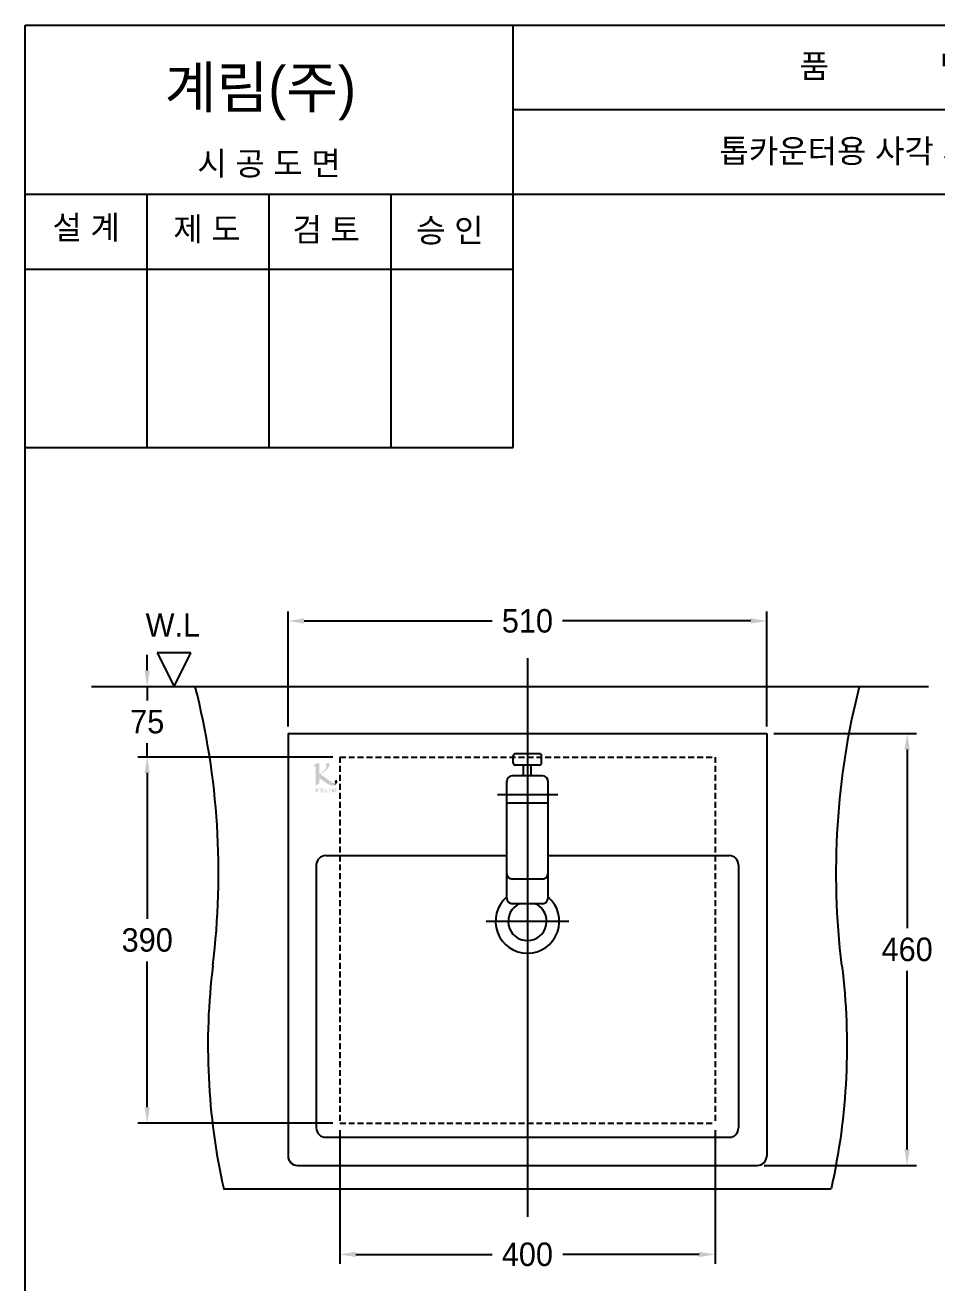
# Model space of a CAD drawing. Header units: millimetres. Extents: x 0 to 3800, y -67 to 2530.
# Drawn here: x 2000 to 2972, y 1190 to 2530 of the extents above; entities that cross this region are included whole.
import ezdxf
from ezdxf.enums import TextEntityAlignment as Align
from ezdxf.lldxf.tags import DXFTag

# ---------------------------------------------------------------- set-up
doc = ezdxf.new("R2010")
doc.units = ezdxf.units.MM
doc.linetypes.add('DASHED2', pattern=[9.525, 6.35, -3.175])
for name, color, linetype in [('K로고', 7, 'Continuous'), ('TEXT', 7, 'Continuous'), ('내부선 및 부속', 4, 'Continuous'), ('도각라인', 7, 'Continuous'), ('외형선', 3, 'Continuous'), ('점선', 6, 'DASHED2'), ('중심선', 1, 'DASHED'), ('치수선', 7, 'Continuous')]:
    doc.layers.add(name, color=color, linetype=linetype)
doc.styles.add('____', font='')
doc.styles.add('타이틀', font='H2GTRM.TTF', dxfattribs={"height": 25})
doc.styles.get('____').set_extended_font_data('굴림')
tags = doc.linetypes.add('DASHDOT', pattern=[70, 31, -13, 13, -13]).pattern_tags.tags
tags[10:11] = [DXFTag(74, 4), DXFTag(75, 0), DXFTag(340, '0'), DXFTag(46, 0.0), DXFTag(50, 0.0), DXFTag(44, 0.0), DXFTag(45, 0.0)]
tags[8:9] = [DXFTag(74, 4), DXFTag(75, 0), DXFTag(340, '0'), DXFTag(46, 0.0), DXFTag(50, 0.0), DXFTag(44, 0.0), DXFTag(45, 0.0)]
tags[6:7] = [DXFTag(74, 4), DXFTag(75, 0), DXFTag(340, '0'), DXFTag(46, 0.0), DXFTag(50, 0.0), DXFTag(44, 0.0), DXFTag(45, 0.0)]
tags[4:5] = [DXFTag(74, 4), DXFTag(75, 0), DXFTag(340, '0'), DXFTag(46, 0.0), DXFTag(50, 0.0), DXFTag(44, 0.0), DXFTag(45, 0.0)]
tags = doc.linetypes.add('DASHED', pattern=[25.72, 12.86, -12.86]).pattern_tags.tags
tags[6:7] = [DXFTag(74, 4), DXFTag(75, 0), DXFTag(340, '0'), DXFTag(46, 0.0), DXFTag(50, 0.0), DXFTag(44, 0.0), DXFTag(45, 0.0)]
tags[4:5] = [DXFTag(74, 4), DXFTag(75, 0), DXFTag(340, '0'), DXFTag(46, 0.0), DXFTag(50, 0.0), DXFTag(44, 0.0), DXFTag(45, 0.0)]
doc.dimstyles.new('MSADIM', dxfattribs={"dimtxt": 33, "dimasz": 17, "dimexe": 10, "dimexo": 7.5, "dimgap": 10, "dimtad": 0, "dimtih": 1, "dimtoh": 1, "dimdec": 0, "dimzin": 1, "dimdsep": 46, "dimtxsty": '____', "dimcen": 11.25, "dimadec": 0, "dimazin": 0, "dimtfac": 1, "dimtdec": 0, "dimtix": 1, "dimtmove": 0, "dimatfit": 3, "dimfxl": 1, "dimtolj": 1, "dimtzin": 1, "dimarcsym": 0})

# ---------------------------------------------------------------- blocks, each defined once
blk = doc.blocks.new('*D2')
at = {"layer": '치수선', "color": 0, "linetype": 'Continuous', "lineweight": -2, "transparency": 16777216}
for p, q in [((2280.3, 1783), (2280.3, 1905.4)), ((2790.3, 1783), (2790.3, 1905.4)), ((2297.3, 1895.4), (2497.9, 1895.4)), ((2773.3, 1895.4), (2572.6, 1895.4))]:
    blk.add_line(p, q, dxfattribs=at)
at = {"layer": '치수선', "color": 0, "linetype": 'Continuous', "transparency": 16777216}
for points in [[(2297.3, 1898.3), (2297.3, 1892.6), (2280.3, 1895.4)], [(2773.3, 1898.3), (2773.3, 1892.6), (2790.3, 1895.4)]]:
    blk.add_solid(points, dxfattribs=at)
at = {"layer": '치수선', "color": 0, "linetype": 'Continuous', "transparency": 16777216, "insert": (2535.3, 1895.4), "char_height": 25, "attachment_point": 5, "style": '____'}
blk.add_mtext('\\A1;510', dxfattribs=at)
blk = doc.blocks.new('*D3')
at = {"layer": '치수선', "color": 0, "linetype": 'Continuous', "lineweight": -2, "transparency": 16777216}
for p, q in [((2130.1, 1842.5), (2130.1, 1859.5)), ((2119.9, 1825.5), (2140.1, 1825.5)), ((2130.1, 1825.5), (2130.1, 1810.8)), ((2130.1, 1750.5), (2130.1, 1765.1)), ((2327.8, 1750.5), (2120.1, 1750.5)), ((2130.1, 1733.5), (2130.1, 1716.5))]:
    blk.add_line(p, q, dxfattribs=at)
at = {"layer": '치수선', "color": 0, "linetype": 'Continuous', "transparency": 16777216}
for points in [[(2127.2, 1842.5), (2132.9, 1842.5), (2130.1, 1825.5)], [(2127.2, 1733.5), (2132.9, 1733.5), (2130.1, 1750.5)]]:
    blk.add_solid(points, dxfattribs=at)
at = {"layer": '치수선', "color": 0, "linetype": 'Continuous', "transparency": 16777216, "insert": (2130.1, 1788), "char_height": 25, "attachment_point": 5, "style": '____'}
blk.add_mtext('\\A1;75', dxfattribs=at)
blk = doc.blocks.new('*D4')
at = {"layer": '치수선', "color": 0, "linetype": 'Continuous', "lineweight": -2, "transparency": 16777216}
for p, q in [((2327.8, 1750.5), (2120.1, 1750.5)), ((2130.1, 1733.5), (2130.1, 1578.3)), ((2130.1, 1377.5), (2130.1, 1532.6)), ((2327.8, 1360.5), (2120.1, 1360.5))]:
    blk.add_line(p, q, dxfattribs=at)
at = {"layer": '치수선', "color": 0, "linetype": 'Continuous', "transparency": 16777216}
for points in [[(2127.2, 1733.5), (2132.9, 1733.5), (2130.1, 1750.5)], [(2127.2, 1377.5), (2132.9, 1377.5), (2130.1, 1360.5)]]:
    blk.add_solid(points, dxfattribs=at)
at = {"layer": '치수선', "color": 0, "linetype": 'Continuous', "transparency": 16777216, "insert": (2130.1, 1555.5), "char_height": 25, "attachment_point": 5, "style": '____'}
blk.add_mtext('\\A1;390', dxfattribs=at)
blk = doc.blocks.new('*D5')
at = {"layer": '치수선', "color": 0, "linetype": 'Continuous', "lineweight": -2, "transparency": 16777216}
for p, q in [((2335.3, 1353), (2335.3, 1210.7)), ((2735.3, 1353), (2735.3, 1210.7)), ((2352.3, 1220.7), (2497.6, 1220.7)), ((2718.3, 1220.7), (2572.9, 1220.7))]:
    blk.add_line(p, q, dxfattribs=at)
at = {"layer": '치수선', "color": 0, "linetype": 'Continuous', "transparency": 16777216}
for points in [[(2352.3, 1223.6), (2352.3, 1217.9), (2335.3, 1220.7)], [(2718.3, 1223.6), (2718.3, 1217.9), (2735.3, 1220.7)]]:
    blk.add_solid(points, dxfattribs=at)
at = {"layer": '치수선', "color": 0, "linetype": 'Continuous', "transparency": 16777216, "insert": (2535.3, 1220.7), "char_height": 25, "attachment_point": 5, "style": '____'}
blk.add_mtext('\\A1;400', dxfattribs=at)
blk = doc.blocks.new('*D6')
at = {"layer": '치수선', "color": 0, "linetype": 'Continuous', "lineweight": -2, "transparency": 16777216}
for p, q in [((2797.8, 1775.5), (2950, 1775.5)), ((2940, 1758.5), (2940, 1568.3)), ((2940, 1332.5), (2940, 1522.6)), ((2787.8, 1315.5), (2950, 1315.5))]:
    blk.add_line(p, q, dxfattribs=at)
at = {"layer": '치수선', "color": 0, "linetype": 'Continuous', "transparency": 16777216}
for points in [[(2937.1, 1758.5), (2942.8, 1758.5), (2940, 1775.5)], [(2937.1, 1332.5), (2942.8, 1332.5), (2940, 1315.5)]]:
    blk.add_solid(points, dxfattribs=at)
at = {"layer": '치수선', "color": 0, "linetype": 'Continuous', "transparency": 16777216, "insert": (2940, 1545.5), "char_height": 25, "attachment_point": 5, "style": '____'}
blk.add_mtext('\\A1;460', dxfattribs=at)

msp = doc.modelspace()

# ---------------------------------------------------------------- hatches: boundary and pattern name
at = {"layer": 'K로고'}
h = msp.add_hatch(color=7, dxfattribs=at)
h.dxf.hatch_style = 1
edge = h.paths.add_edge_path()
edge.add_spline(control_points=[(2313.5, 1731.7), (2313.5, 1737.1), (2313.5, 1742.9), (2313.5, 1742.9)], knot_values=[8, 8, 8, 8, 8.533916, 8.533916, 8.533916, 8.533916], degree=3, periodic=0)
edge.add_spline(control_points=[(2313.5, 1742.9), (2313.5, 1743.7), (2313.2, 1744.1), (2312.5, 1744.1)], knot_values=[7, 7, 7, 7, 8, 8, 8, 8], degree=3, periodic=0)
edge.add_spline(control_points=[(2312.5, 1744.1), (2312, 1744.1), (2311.5, 1744), (2310.9, 1743.7)], knot_values=[6, 6, 6, 6, 7, 7, 7, 7], degree=3, periodic=0)
edge.add_spline(control_points=[(2310.9, 1743.7), (2310.4, 1743.4), (2310, 1743.2), (2309.5, 1742.9)], knot_values=[5, 5, 5, 5, 6, 6, 6, 6], degree=3, periodic=0)
edge.add_spline(control_points=[(2309.5, 1742.9), (2308.8, 1742.4), (2308.1, 1741.9), (2307.3, 1741.4)], knot_values=[4, 4, 4, 4, 5, 5, 5, 5], degree=3, periodic=0)
edge.add_spline(control_points=[(2307.3, 1741.4), (2307.9, 1741.3), (2308.4, 1741), (2308.9, 1740.6)], knot_values=[3, 3, 3, 3, 4, 4, 4, 4], degree=3, periodic=0)
edge.add_spline(control_points=[(2308.9, 1740.6), (2309.4, 1740.2), (2309.7, 1739.5), (2309.7, 1738.3)], knot_values=[2, 2, 2, 2, 3, 3, 3, 3], degree=3, periodic=0)
edge.add_spline(control_points=[(2309.7, 1738.3), (2309.7, 1738.3), (2309.7, 1720.1), (2309.7, 1720.1)], knot_values=[1, 1, 1, 1, 2, 2, 2, 2], degree=3, periodic=0)
edge.add_spline(control_points=[(2309.7, 1720.1), (2309.7, 1720.1), (2313.5, 1722.6), (2313.5, 1722.6)], knot_values=[0, 0, 0, 0, 1, 1, 1, 1], degree=3, periodic=0)
edge.add_spline(control_points=[(2313.5, 1722.6), (2313.5, 1722.6), (2313.5, 1724.3), (2313.5, 1726.7)], knot_values=[8.711966, 8.711966, 8.711966, 8.711966, 9, 9, 9, 9], degree=3, periodic=0)
edge.add_spline(control_points=[(2313.5, 1726.7), (2313.5, 1727.2), (2313.5, 1727.8), (2313.5, 1728.4)], knot_values=[8.647765, 8.647765, 8.647765, 8.647765, 8.711966, 8.711966, 8.711966, 8.711966], degree=3, periodic=0)
edge.add_spline(control_points=[(2313.5, 1728.4), (2316.4, 1726.1), (2321.1, 1722.5), (2324.2, 1721)], knot_values=[0, 0, 0, 0, 0.922238, 0.922238, 0.922238, 0.922238], degree=3, periodic=0)
edge.add_spline(control_points=[(2324.2, 1721), (2325.5, 1720.4), (2326.5, 1720), (2327.3, 1720)], knot_values=[11, 11, 11, 11, 12, 12, 12, 12], degree=3, periodic=0)
edge.add_spline(control_points=[(2327.3, 1720), (2327.9, 1720), (2328.5, 1720.1), (2329.1, 1720.3)], knot_values=[10.498506, 10.498506, 10.498506, 10.498506, 11, 11, 11, 11], degree=3, periodic=0)
edge.add_spline(control_points=[(2328.9, 1720.2), (2329.7, 1720.5), (2330.3, 1721.3), (2330.5, 1722.2)], knot_values=[3.097028, 3.097028, 3.097028, 3.097028, 4, 4, 4, 4], degree=3, periodic=0)
edge.add_spline(control_points=[(2330.4, 1722.2), (2329.8, 1722.2), (2328.9, 1722.5), (2327.9, 1723.1)], knot_values=[5, 5, 5, 5, 6, 6, 6, 6], degree=3, periodic=0)
edge.add_spline(control_points=[(2327.9, 1723.1), (2326.8, 1723.7), (2325.8, 1724.3), (2324.6, 1725)], knot_values=[4, 4, 4, 4, 5, 5, 5, 5], degree=3, periodic=0)
edge.add_spline(control_points=[(2324.6, 1725), (2324.6, 1725), (2315.6, 1731.6), (2315.1, 1732)], knot_values=[3, 3, 3, 3, 4, 4, 4, 4], degree=3, periodic=0)
edge.add_spline(control_points=[(2315.1, 1732), (2315, 1732), (2315, 1732), (2315, 1732)], knot_values=[2.993956, 2.993956, 2.993956, 2.993956, 3, 3, 3, 3], degree=3, periodic=0)
edge.add_spline(control_points=[(2315, 1732), (2316.6, 1733.1), (2318.1, 1734.4), (2319.6, 1735.6)], knot_values=[2, 2, 2, 2, 2.998114, 2.998114, 2.998114, 2.998114], degree=3, periodic=0)
edge.add_spline(control_points=[(2319.6, 1735.6), (2320.8, 1736.6), (2323, 1738.8), (2323.7, 1740.2)], knot_values=[1, 1, 1, 1, 2, 2, 2, 2], degree=3, periodic=0)
edge.add_spline(control_points=[(2323.7, 1740.2), (2324.4, 1741.5), (2324.4, 1743.1), (2323.5, 1744.4)], knot_values=[0, 0, 0, 0, 1, 1, 1, 1], degree=3, periodic=0)
edge.add_spline(control_points=[(2323.5, 1744.4), (2322.5, 1743.9), (2321.5, 1743.4), (2320.4, 1742.9)], knot_values=[7, 7, 7, 7, 8, 8, 8, 8], degree=3, periodic=0)
edge.add_spline(control_points=[(2320.4, 1742.9), (2321.2, 1742), (2321.4, 1740.9), (2321.1, 1739.8)], knot_values=[6, 6, 6, 6, 7, 7, 7, 7], degree=3, periodic=0)
edge.add_spline(control_points=[(2321.1, 1739.8), (2320.5, 1738), (2318.3, 1735.8), (2317, 1734.6)], knot_values=[5, 5, 5, 5, 6, 6, 6, 6], degree=3, periodic=0)
edge.add_spline(control_points=[(2317, 1734.6), (2315.8, 1733.6), (2314.7, 1732.7), (2313.5, 1731.7)], knot_values=[4.370496, 4.370496, 4.370496, 4.370496, 5, 5, 5, 5], degree=3, periodic=0)
h.paths.add_polyline_path([(2313.3, 1717.2), (2312.3, 1717.2), (2310.6, 1715.5), (2310.6, 1717.2), (2309.8, 1717.2), (2309.8, 1712.9), (2310.6, 1712.9), (2310.6, 1714.6), (2312.3, 1712.9), (2313.3, 1712.9), (2311.2, 1715.1)])
h.paths.add_polyline_path([(2318.1, 1717.2), (2315.1, 1717.2), (2315.1, 1712.9), (2318.1, 1712.9), (2318.1, 1713.6), (2315.8, 1713.6), (2315.8, 1714.8), (2318, 1714.8), (2318, 1715.5), (2315.8, 1715.5), (2315.8, 1716.5), (2318.1, 1716.5)])
h.paths.add_polyline_path([(2320.8, 1717.2), (2320, 1717.2), (2320, 1712.9), (2322.8, 1712.9), (2322.8, 1713.6), (2320.8, 1713.6)])
h.paths.add_polyline_path([(2325.4, 1717.2), (2324.7, 1717.2), (2324.7, 1712.9), (2325.4, 1712.9)])
h.paths.add_polyline_path([(2328.2, 1717.2), (2327.2, 1717.2), (2327.2, 1712.9), (2328, 1712.9), (2328, 1715.7), (2329.1, 1712.9), (2329.7, 1712.9), (2330.8, 1715.7), (2330.8, 1712.9), (2331.6, 1712.9), (2331.6, 1717.2), (2330.6, 1717.2), (2329.4, 1714.2)])
h = msp.add_hatch(color=7, dxfattribs=at)
h.dxf.hatch_style = 1
edge = h.paths.add_edge_path()
edge.add_spline(control_points=[(2330.4, 1722.2), (2330.4, 1722.2), (2330.5, 1722.2), (2330.5, 1722.2)], knot_values=[6, 6, 6, 6, 6.015269, 6.015269, 6.015269, 6.015269], degree=3, periodic=0)
edge.add_spline(control_points=[(2330.5, 1722.2), (2330.5, 1722.3), (2330.5, 1722.4), (2330.5, 1722.5)], knot_values=[3, 3, 3, 3, 3.097028, 3.097028, 3.097028, 3.097028], degree=3, periodic=0)
edge.add_spline(control_points=[(2330.5, 1722.5), (2330.5, 1723.4), (2330.1, 1724.1), (2329.4, 1724.5)], knot_values=[2, 2, 2, 2, 3, 3, 3, 3], degree=3, periodic=0)
edge.add_spline(control_points=[(2329.4, 1724.5), (2329.4, 1724.5), (2331.5, 1726.3), (2331.5, 1726.3)], knot_values=[1, 1, 1, 1, 2, 2, 2, 2], degree=3, periodic=0)
edge.add_spline(control_points=[(2331.5, 1726.3), (2331.5, 1726.3), (2332, 1726), (2332.5, 1725.1)], knot_values=[0, 0, 0, 0, 1, 1, 1, 1], degree=3, periodic=0)
edge.add_spline(control_points=[(2332.5, 1725.1), (2332.8, 1724.4), (2332.9, 1723.4), (2332.1, 1722.5)], knot_values=[5, 5, 5, 5, 6, 6, 6, 6], degree=3, periodic=0)
edge.add_spline(control_points=[(2332.1, 1722.5), (2332.1, 1722.5), (2330.7, 1720.6), (2328.9, 1720.2)], knot_values=[4, 4, 4, 4, 5, 5, 5, 5], degree=3, periodic=0)
edge.add_spline(control_points=[(2328.9, 1720.2), (2329.7, 1720.5), (2330.3, 1721.3), (2330.5, 1722.2)], knot_values=[3.097028, 3.097028, 3.097028, 3.097028, 4, 4, 4, 4], degree=3, periodic=0)
edge.add_spline(control_points=[(2327.9, 1723.1), (2328.9, 1722.5), (2329.8, 1722.2), (2330.4, 1722.2)], knot_values=[5, 5, 5, 5, 6, 6, 6, 6], degree=3, periodic=0)

# ---------------------------------------------------------------- linework, layer by layer
at = {"layer": '내부선 및 부속', "linetype": 'Continuous'}
for p, q in [((2070.8, 1825.5), (2962.9, 1825.5)), ((2548.3, 1753.9), (2522.3, 1753.9)), ((2548.3, 1741.9), (2522.3, 1741.9)), ((2531.3, 1730.5), (2531.3, 1741.9)), ((2539.3, 1730.5), (2539.3, 1741.9)), ((2551.3, 1730.5), (2519.3, 1730.5)), ((2513.3, 1626.5), (2513.3, 1724.5)), ((2557.3, 1626.5), (2557.3, 1724.5)), ((2557.3, 1701.3), (2513.3, 1701.3)), ((2513.3, 1600.2), (2513.3, 1626.5)), ((2557.3, 1600.2), (2557.3, 1626.5)), ((2551.3, 1620.5), (2519.3, 1620.5)), ((2551.3, 1594.2), (2519.3, 1594.2)), ((2211.5, 1290.5), (2859, 1290.5))]:
    msp.add_line(p, q, dxfattribs=at)
at = {"layer": '내부선 및 부속', "linetype": 'Continuous', "flags": 128}
for points in [[(2870.5, 1528.6, -0.092952), (2889.2, 1825.5)], [(2870.5, 1528.6, -0.085691), (2859, 1290.5)]]:
    msp.add_lwpolyline(points, format="xyb", dxfattribs=at)
at = {"layer": '내부선 및 부속', "linetype": 'Continuous'}
for centre, radius, start, end in [((1399.1, 1627.1), 807, 352.9852, 14.2272), ((1399.1, 1627.1), 807, 352.9852, 14.2272), ((2522.3, 1751.9), 2, 90, 180), ((2522.3, 1743.9), 2, 180, 270), ((2548.3, 1751.9), 2, 0, 90), ((2548.3, 1743.9), 2, 270, 0), ((2519.3, 1724.5), 6, 90, 180), ((2551.3, 1724.5), 6, 0, 90), ((2519.3, 1626.5), 6, 180, 270), ((2551.3, 1626.5), 6, 270, 0), ((2535.3, 1575.5), 34, 130.3202, 49.6798), ((2519.3, 1600.2), 6, 180, 270), ((2535.3, 1575.5), 20.5, 113.7896, 66.2104), ((2551.3, 1600.2), 6, 270, 0), ((2895.4, 1443), 700.6, 172.9852, 192.5763), ((2895.4, 1443), 700.6, 172.9852, 192.5763)]:
    msp.add_arc(centre, radius, start, end, dxfattribs=at)
for points in [[(2520.3, 1743.9), (2520.3, 1747.9), (2520.3, 1751.9)], [(2550.3, 1743.9), (2550.3, 1747.9), (2550.3, 1751.9)]]:
    msp.add_open_spline(points, degree=2, dxfattribs=at)
at = {"layer": '도각라인', "color": 7}
for p, q in [((2000, 0), (2000, 2530)), ((2000, 2530), (3800, 2530)), ((2520, 2080), (2520, 2530)), ((2520, 2440), (3800, 2440)), ((2000, 2350), (3800, 2350)), ((2130, 2080), (2130, 2350)), ((2260, 2080), (2260, 2350)), ((2390, 2080), (2390, 2350)), ((2000, 2270), (2520, 2270)), ((2000, 2080), (2520, 2080))]:
    msp.add_line(p, q, dxfattribs=at)
at = {"layer": '외형선', "linetype": 'Continuous'}
for p, q in [((2176.7, 1861.5), (2140.7, 1861.5)), ((2140.7, 1861.5), (2158.7, 1825.5)), ((2158.7, 1825.5), (2176.7, 1861.5))]:
    msp.add_line(p, q, dxfattribs=at)
at = {"layer": '외형선'}
for p, q in [((2280.3, 1775.5), (2280.3, 1325.5)), ((2280.3, 1775.5), (2790.3, 1775.5)), ((2790.3, 1775.5), (2790.3, 1325.5)), ((2310.3, 1635.5), (2310.3, 1355.5)), ((2320.3, 1645.5), (2513.3, 1645.5)), ((2557.3, 1645.5), (2750.3, 1645.5)), ((2760.3, 1635.5), (2760.3, 1355.5)), ((2320.3, 1345.5), (2750.3, 1345.5)), ((2290.3, 1315.5), (2780.3, 1315.5))]:
    msp.add_line(p, q, dxfattribs=at)
for centre, start, end in [((2320.3, 1635.5), 90, 180), ((2750.3, 1635.5), 0, 90), ((2320.3, 1355.5), 180, 270), ((2750.3, 1355.5), 270, 0), ((2290.3, 1325.5), 180, 270), ((2780.3, 1325.5), 270, 0)]:
    msp.add_arc(centre, 10, start, end, dxfattribs=at)
at = {"layer": '점선'}
for p, q in [((2335.3, 1750.5), (2735.3, 1750.5)), ((2335.3, 1750.5), (2335.3, 1360.5)), ((2735.3, 1750.5), (2735.3, 1360.5)), ((2335.3, 1360.5), (2735.3, 1360.5))]:
    msp.add_line(p, q, dxfattribs=at)
at = {"layer": '중심선', "linetype": 'DASHDOT'}
for p, q in [((2535.3, 1855.9), (2535.3, 1260.8)), ((2503.3, 1710.5), (2567.7, 1710.5)), ((2491.3, 1575.5), (2579.3, 1575.5))]:
    msp.add_line(p, q, dxfattribs=at)

# ---------------------------------------------------------------- texts
at = {"layer": 'TEXT', "style": '타이틀'}
for s, p in [('품             명', (2915.7, 2486.4)), ('톱카운터용 사각 세면기', (2905.8, 2396)), ('시 공 도 면', (2259.9, 2382.7)), ('설 계', (2065, 2314.6)), ('제 도', (2193.8, 2312.9)), ('검 토', (2320.8, 2312.3)), ('승 인', (2452.7, 2311.4))]:
    msp.add_text(s, height=25, dxfattribs=at).set_placement(p, align=Align.MIDDLE_CENTER)
msp.add_text('계림(주)', height=44, dxfattribs=at).set_placement((2148.7, 2441.8))
msp.add_text('W.L', height=25, dxfattribs=at).set_placement((2157.4, 1891.2), align=Align.MIDDLE)

# ---------------------------------------------------------------- dimensions: what is measured, and where the dimension line sits
at = {"layer": '치수선', "linetype": 'Continuous'}
for base, p1, p2, picture, middle in [((2790.3, 1895.4), (2280.3, 1775.5), (2790.3, 1775.5), '*D2', (2535.3, 1895.4)), ((2735.3, 1220.7), (2335.3, 1360.5), (2735.3, 1360.5), '*D5', (2535.3, 1220.7))]:
    dim = msp.add_linear_dim(base=base, p1=p1, p2=p2, dimstyle='MSADIM', override={"dimtxt": 25}, dxfattribs=at)
    dim.commit()
    dim.dimension.update_dxf_attribs({"geometry": picture, "text_midpoint": middle, "dimtype": 160})
for base, p1, p2, picture, middle in [((2130.1, 1825.5), (2335.3, 1750.5), (2112.4, 1825.5), '*D3', (2130.1, 1788)), ((2940, 1775.5), (2780.3, 1315.5), (2790.3, 1775.5), '*D6', (2940, 1545.5))]:
    dim = msp.add_linear_dim(base=base, p1=p1, p2=p2, angle=90, dimstyle='MSADIM', override={"dimtxt": 25}, dxfattribs=at)
    dim.commit()
    dim.dimension.update_dxf_attribs({"geometry": picture, "text_midpoint": middle, "dimtype": 160})
dim = msp.add_linear_dim(base=(2130.1, 1360.5), p1=(2335.3, 1750.5), p2=(2335.3, 1360.5), angle=90, dimstyle='MSADIM', override={"dimtxt": 25}, dxfattribs=at)
dim.commit()
dim.dimension.update_dxf_attribs({"geometry": '*D4', "text_midpoint": (2130.1, 1555.5)})

doc.saveas('drawing.dxf')
